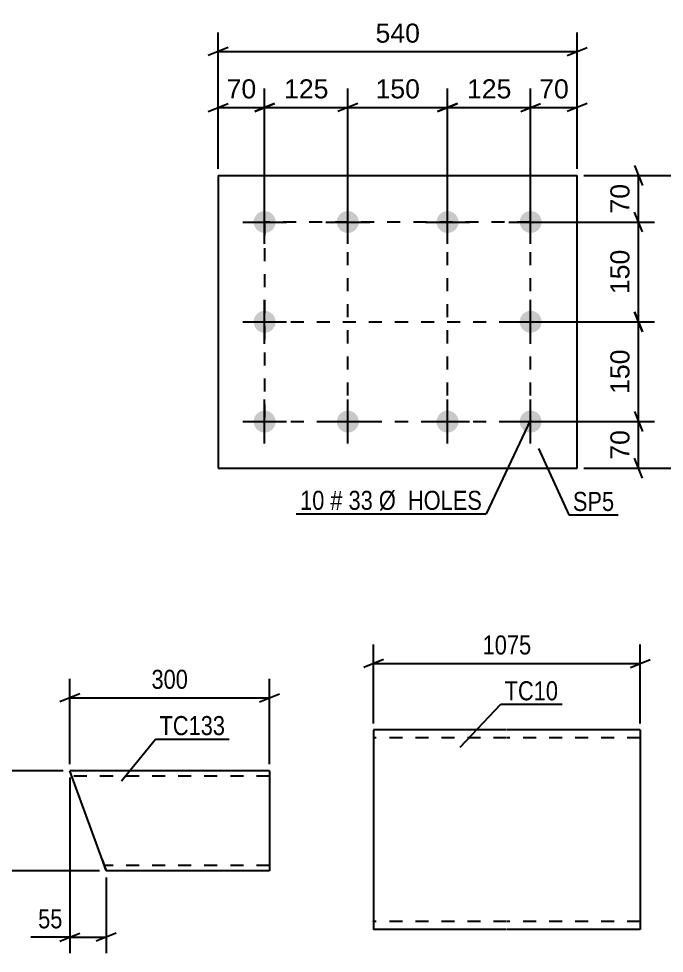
# Model space of a CAD drawing. Header units: millimetres. Extents: x 0 to 841, y 0 to 594.
# Drawn here: x 565.2 to 662.3, y 314.9 to 455.4 of the extents above; entities that cross this region are included whole.
import ezdxf

# ---------------------------------------------------------------- set-up
doc = ezdxf.new("R2010")
doc.units = ezdxf.units.MM
doc.linetypes.add('DXK_LINE_DOT2', pattern=[3.9198, 1.9599, -1.9599])
doc.styles.add('Arial', font='ARIAL.TTF', dxfattribs={"height": 0.2})
doc.styles.add('Arial Narrow', font='ARIALN.TTF', dxfattribs={"height": 0.2})

# ---------------------------------------------------------------- blocks, each defined once
blk = doc.blocks.new('Part-284856987-5260 - 5254')
at = {"color": 2, "linetype": 'Continuous'}
for p, q in [((602.92, 342.32), (572.92, 342.32)), ((577.8, 328.92), (572.92, 342.32)), ((602.92, 342.32), (602.92, 327.32)), ((577.8, 328.92), (578.38, 327.32)), ((602.92, 327.32), (578.38, 327.32))]:
    blk.add_line(p, q, dxfattribs=at)
at = {"color": 7, "linetype": 'DXK_LINE_DOT2'}
for p, q in [((602.92, 341.52), (573.21, 341.52)), ((578.34, 327.44), (577.8, 328.92)), ((578.09, 328.12), (578.07, 328.18)), ((602.92, 328.12), (578.09, 328.12)), ((602.92, 328.12), (602.92, 328.18))]:
    blk.add_line(p, q, dxfattribs=at)
blk = doc.blocks.new('Part-284856987-5549 - 5542')
at = {"color": 2, "linetype": 'Continuous'}
for p, q in [((638.59, 348.48), (618.59, 348.48)), ((618.59, 348.48), (618.59, 318.48)), ((658.69, 348.48), (638.69, 348.48)), ((658.69, 348.48), (658.69, 346.08)), ((658.69, 346.08), (658.69, 318.48)), ((638.59, 318.48), (618.59, 318.48)), ((658.69, 318.48), (638.69, 318.48))]:
    blk.add_line(p, q, dxfattribs=at)
at = {"color": 7, "linetype": 'DXK_LINE_DOT2'}
for p, q in [((638.59, 347.28), (618.59, 347.28)), ((658.69, 347.28), (638.69, 347.28)), ((658.69, 348.3), (658.69, 346.08)), ((618.59, 319.68), (618.59, 319.77)), ((638.59, 319.68), (618.59, 319.68)), ((658.69, 319.68), (638.69, 319.68)), ((658.69, 319.68), (658.69, 319.77))]:
    blk.add_line(p, q, dxfattribs=at)
blk = doc.blocks.new('Bolt-284856987-5763 - 5729')
at = {"linetype": 'Continuous'}
for points in [[(602.2, 426.48, -1), (602.2, 423.18, -1)], [(614.7, 426.48, -1), (614.7, 423.18, -1)], [(629.7, 426.48, -1), (629.7, 423.18, -1)], [(642.2, 426.48, -1), (642.2, 423.18, -1)], [(602.2, 411.48, -1), (602.2, 408.18, -1)], [(642.2, 411.48, -1), (642.2, 408.18, -1)], [(602.2, 396.48, -1), (602.2, 393.18, -1)], [(614.7, 396.48, -1), (614.7, 393.18, -1)], [(629.7, 396.48, -1), (629.7, 393.18, -1)], [(642.2, 396.48, -1), (642.2, 393.18, -1)]]:
    blk.add_hatch(color=1, dxfattribs=at).paths.add_polyline_path(points)
at = {"color": 1, "linetype": 'Continuous'}
for p, q in [((602.2, 421.53), (602.2, 428.13)), ((614.7, 421.53), (614.7, 428.13)), ((629.7, 421.53), (629.7, 428.13)), ((642.2, 421.53), (642.2, 428.13)), ((598.9, 424.83), (605.5, 424.83)), ((611.4, 424.83), (618, 424.83)), ((626.4, 424.83), (633, 424.83)), ((638.9, 424.83), (645.5, 424.83)), ((602.2, 406.53), (602.2, 413.13)), ((642.2, 406.53), (642.2, 413.13)), ((598.9, 409.83), (605.5, 409.83)), ((638.9, 409.83), (645.5, 409.83)), ((602.2, 391.53), (602.2, 398.13)), ((614.7, 391.53), (614.7, 398.13)), ((629.7, 391.53), (629.7, 398.13)), ((642.2, 391.53), (642.2, 398.13)), ((598.9, 394.83), (605.5, 394.83)), ((611.4, 394.83), (618, 394.83)), ((626.4, 394.83), (633, 394.83)), ((638.9, 394.83), (645.5, 394.83))]:
    blk.add_line(p, q, dxfattribs=at)
blk = doc.blocks.new('Part-284856987-5768 - 5729')
at = {"color": 2, "linetype": 'Continuous'}
for p, q in [((595.2, 431.83), (649.2, 431.83)), ((595.2, 431.83), (595.2, 387.83)), ((649.2, 387.83), (649.2, 431.83)), ((595.2, 387.83), (649.2, 387.83))]:
    blk.add_line(p, q, dxfattribs=at)
blk = doc.blocks.new('Rectangle-284856987-5864 - 5729')
at = {"color": 1, "linetype": 'DXK_LINE_DOT2'}
blk.add_lwpolyline([(602.2, 394.83), (642.2, 394.83), (642.2, 424.83), (602.2, 424.83), (602.2, 394.83)], close=True, dxfattribs=at)
blk = doc.blocks.new('Line-284856987-5857 - 5729')
at = {"color": 1, "linetype": 'DXK_LINE_DOT2'}
blk.add_line((614.7, 394.83), (614.7, 424.83), dxfattribs=at)
blk = doc.blocks.new('Line-284856987-5850 - 5729')
at = {"color": 1, "linetype": 'DXK_LINE_DOT2'}
blk.add_line((629.7, 394.83), (629.7, 424.83), dxfattribs=at)
blk = doc.blocks.new('Line-284856987-5843 - 5729')
at = {"color": 1, "linetype": 'DXK_LINE_DOT2'}
blk.add_line((602.2, 409.83), (642.2, 409.83), dxfattribs=at)
blk = doc.blocks.new('StraightDimension-284856987-5304 - 5254')
at = {"color": 7, "linetype": 'Continuous'}
for p, q in [((572.92, 343.32), (572.92, 356.17)), ((602.92, 343.32), (602.92, 356.17)), ((574.42, 353.92), (571.42, 352.72)), ((572.92, 353.32), (602.92, 353.32)), ((601.42, 352.72), (604.42, 353.92))]:
    blk.add_line(p, q, dxfattribs=at)
at = {"color": 0}
blk.add_wipeout([(591.27, 354.07), (591.27, 358.27), (584.58, 358.27), (584.58, 354.07)], dxfattribs=at)
at = {"color": 3, "style": 'Arial Narrow'}
blk.add_text('300', height=2.863, dxfattribs=at).set_placement((585.18, 354.67))
blk = doc.blocks.new('StraightDimension-284856987-5264 - 5254')
at = {"color": 7, "linetype": 'Continuous'}
for p, q in [((572.92, 341.32), (572.92, 314.92)), ((578.38, 326.32), (578.38, 314.92)), ((571.42, 316.72), (574.42, 317.92)), ((579.88, 317.92), (576.88, 316.72)), ((572.92, 317.32), (567.02, 317.32)), ((572.92, 317.32), (567.02, 317.32)), ((572.92, 317.32), (578.38, 317.32))]:
    blk.add_line(p, q, dxfattribs=at)
at = {"color": 0}
blk.add_wipeout([(572.4, 318.07), (572.4, 322.27), (567.54, 322.27), (567.54, 318.07)], dxfattribs=at)
at = {"color": 3, "style": 'Arial Narrow'}
blk.add_text('55', height=2.863, dxfattribs=at).set_placement((568.14, 318.67))
blk = doc.blocks.new('StraightDimension-284856987-5282 - 5254')
at = {"color": 7, "linetype": 'Continuous'}
for p, q in [((563.52, 340.82), (562.32, 343.82)), ((571.92, 342.32), (560.07, 342.32)), ((562.92, 327.32), (562.92, 342.32)), ((562.32, 328.82), (563.52, 325.82)), ((577.38, 327.32), (560.07, 327.32))]:
    blk.add_line(p, q, dxfattribs=at)
at = {"color": 0}
blk.add_wipeout([(562.17, 338.16), (557.97, 338.16), (557.97, 331.47), (562.17, 331.47)], dxfattribs=at)
at = {"color": 3, "style": 'Arial Narrow'}
blk.add_text('150', height=2.863, rotation=90.0002, dxfattribs=at).set_placement((561.57, 332.07))
blk = doc.blocks.new('StraightDimension-284856987-5552 - 5542')
at = {"color": 7, "linetype": 'Continuous'}
for p, q in [((618.59, 349.48), (618.59, 361.33)), ((658.69, 349.48), (658.69, 361.33)), ((620.09, 359.08), (617.09, 357.88)), ((618.59, 358.48), (658.69, 358.48)), ((657.19, 357.88), (660.19, 359.08))]:
    blk.add_line(p, q, dxfattribs=at)
at = {"color": 0}
blk.add_wipeout([(642.89, 359.23), (642.89, 363.43), (634.38, 363.43), (634.38, 359.23)], dxfattribs=at)
at = {"color": 3, "style": 'Arial Narrow'}
blk.add_text('1075', height=2.863, dxfattribs=at).set_placement((634.98, 359.83))
blk = doc.blocks.new('StraightDimension-284856987-14079 - 5729')
at = {"color": 7, "linetype": 'Continuous'}
for p, q in [((595.2, 432.83), (595.2, 444.91)), ((602.2, 425.83), (602.2, 444.91)), ((593.7, 441.46), (596.7, 442.66)), ((603.7, 442.66), (600.7, 441.46)), ((595.2, 442.06), (602.2, 442.06))]:
    blk.add_line(p, q, dxfattribs=at)
at = {"color": 0}
blk.add_wipeout([(601.53, 442.81), (601.53, 447.01), (595.88, 447.01), (595.88, 442.81)], dxfattribs=at)
at = {"color": 3, "style": 'Arial'}
blk.add_text('70', height=2.865, dxfattribs=at).set_placement((596.48, 443.41))
blk = doc.blocks.new('StraightDimension-284856987-14116 - 5729')
at = {"color": 7, "linetype": 'Continuous'}
for p, q in [((657.8, 396.33), (659, 393.33)), ((643.2, 394.83), (660.8, 394.83)), ((658.4, 387.83), (658.4, 394.83)), ((659, 386.33), (657.8, 389.33)), ((650.2, 387.83), (660.8, 387.83))]:
    blk.add_line(p, q, dxfattribs=at)
at = {"color": 0}
blk.add_wipeout([(657.65, 394.15), (653.45, 394.15), (653.45, 388.5), (657.65, 388.5)], dxfattribs=at)
at = {"color": 3, "style": 'Arial'}
blk.add_text('70', height=2.865, rotation=90.0002, dxfattribs=at).set_placement((657.05, 389.1))
blk = doc.blocks.new('StraightDimension-284856987-17325 - 5729')
at = {"color": 7, "linetype": 'Continuous'}
for p, q in [((629.7, 425.83), (629.7, 444.91)), ((642.2, 425.83), (642.2, 444.91)), ((631.2, 442.66), (628.2, 441.46)), ((640.7, 441.46), (643.7, 442.66)), ((629.7, 442.06), (642.2, 442.06))]:
    blk.add_line(p, q, dxfattribs=at)
at = {"color": 0}
blk.add_wipeout([(639.89, 442.81), (639.89, 447.01), (632.02, 447.01), (632.02, 442.81)], dxfattribs=at)
at = {"color": 3, "style": 'Arial'}
blk.add_text('125', height=2.865, dxfattribs=at).set_placement((632.62, 443.41))
blk = doc.blocks.new('StraightDimension-284856987-5808 - 5729')
at = {"color": 7, "linetype": 'Continuous'}
for p, q in [((670.87, 430.33), (669.67, 433.33)), ((650.2, 431.83), (672.67, 431.83)), ((670.27, 387.83), (670.27, 431.83)), ((669.67, 389.33), (670.87, 386.33)), ((650.2, 387.83), (672.67, 387.83))]:
    blk.add_line(p, q, dxfattribs=at)
at = {"color": 0}
blk.add_wipeout([(669.52, 413.17), (665.32, 413.17), (665.32, 406.48), (669.52, 406.48)], dxfattribs=at)
at = {"color": 3, "style": 'Arial Narrow'}
blk.add_text('440', height=2.863, rotation=90.0002, dxfattribs=at).set_placement((668.92, 407.08))
blk = doc.blocks.new('StraightDimension-284856987-14075 - 5729')
at = {"color": 7, "linetype": 'Continuous'}
for p, q in [((642.2, 425.83), (642.2, 444.91)), ((649.2, 432.83), (649.2, 444.91)), ((640.7, 441.46), (643.7, 442.66)), ((650.7, 442.66), (647.7, 441.46)), ((642.2, 442.06), (649.2, 442.06))]:
    blk.add_line(p, q, dxfattribs=at)
at = {"color": 0}
blk.add_wipeout([(648.53, 442.81), (648.53, 447.01), (642.88, 447.01), (642.88, 442.81)], dxfattribs=at)
at = {"color": 3, "style": 'Arial'}
blk.add_text('70', height=2.865, dxfattribs=at).set_placement((643.48, 443.41))
blk = doc.blocks.new('StraightDimension-284856987-14102 - 5729')
at = {"color": 7, "linetype": 'Continuous'}
for p, q in [((595.2, 432.83), (595.2, 453.29)), ((649.2, 432.83), (649.2, 453.29)), ((596.7, 451.04), (593.7, 449.84)), ((647.7, 449.84), (650.7, 451.04)), ((595.2, 450.44), (649.2, 450.44))]:
    blk.add_line(p, q, dxfattribs=at)
at = {"color": 0}
blk.add_wipeout([(626.14, 451.19), (626.14, 455.39), (618.27, 455.39), (618.27, 451.19)], dxfattribs=at)
at = {"color": 3, "style": 'Arial'}
blk.add_text('540', height=2.865, dxfattribs=at).set_placement((618.87, 451.79))
blk = doc.blocks.new('StraightDimension-284856987-14113 - 5729')
at = {"color": 7, "linetype": 'Continuous'}
for p, q in [((657.8, 433.33), (659, 430.33)), ((650.2, 431.83), (660.8, 431.83)), ((658.4, 424.83), (658.4, 431.83)), ((659, 423.33), (657.8, 426.33)), ((643.2, 424.83), (660.8, 424.83))]:
    blk.add_line(p, q, dxfattribs=at)
at = {"color": 0}
blk.add_wipeout([(657.65, 431.15), (653.45, 431.15), (653.45, 425.5), (657.65, 425.5)], dxfattribs=at)
at = {"color": 3, "style": 'Arial'}
blk.add_text('70', height=2.865, rotation=90.0002, dxfattribs=at).set_placement((657.05, 426.1))
blk = doc.blocks.new('StraightDimension-284856987-17321 - 5729')
at = {"color": 7, "linetype": 'Continuous'}
for p, q in [((602.2, 425.83), (602.2, 444.91)), ((614.7, 425.83), (614.7, 444.91)), ((600.7, 441.46), (603.7, 442.66)), ((616.2, 442.66), (613.2, 441.46)), ((602.2, 442.06), (614.7, 442.06))]:
    blk.add_line(p, q, dxfattribs=at)
at = {"color": 0}
blk.add_wipeout([(612.39, 442.81), (612.39, 447.01), (604.52, 447.01), (604.52, 442.81)], dxfattribs=at)
at = {"color": 3, "style": 'Arial'}
blk.add_text('125', height=2.865, dxfattribs=at).set_placement((605.12, 443.41))
blk = doc.blocks.new('StraightDimension-284856987-17323 - 5729')
at = {"color": 7, "linetype": 'Continuous'}
for p, q in [((614.7, 425.83), (614.7, 444.91)), ((629.7, 425.83), (629.7, 444.91)), ((616.2, 442.66), (613.2, 441.46)), ((628.2, 441.46), (631.2, 442.66)), ((614.7, 442.06), (629.7, 442.06))]:
    blk.add_line(p, q, dxfattribs=at)
at = {"color": 0}
blk.add_wipeout([(626.14, 442.81), (626.14, 447.01), (618.27, 447.01), (618.27, 442.81)], dxfattribs=at)
at = {"color": 3, "style": 'Arial'}
blk.add_text('150', height=2.865, dxfattribs=at).set_placement((618.87, 443.41))
blk = doc.blocks.new('StraightDimension-284856987-17345 - 5729')
at = {"color": 7, "linetype": 'Continuous'}
for p, q in [((659, 408.33), (657.8, 411.33)), ((643.2, 409.83), (660.8, 409.83)), ((658.4, 394.83), (658.4, 409.83)), ((657.8, 396.33), (659, 393.33)), ((643.2, 394.83), (660.8, 394.83))]:
    blk.add_line(p, q, dxfattribs=at)
at = {"color": 0}
blk.add_wipeout([(657.65, 406.26), (653.45, 406.26), (653.45, 398.39), (657.65, 398.39)], dxfattribs=at)
at = {"color": 3, "style": 'Arial'}
blk.add_text('150', height=2.865, rotation=90.0002, dxfattribs=at).set_placement((657.05, 398.99))
blk = doc.blocks.new('StraightDimension-284856987-17347 - 5729')
at = {"color": 7, "linetype": 'Continuous'}
for p, q in [((659, 423.33), (657.8, 426.33)), ((643.2, 424.83), (660.8, 424.83)), ((658.4, 409.83), (658.4, 424.83)), ((657.8, 411.33), (659, 408.33)), ((643.2, 409.83), (660.8, 409.83))]:
    blk.add_line(p, q, dxfattribs=at)
at = {"color": 0}
blk.add_wipeout([(657.65, 421.26), (653.45, 421.26), (653.45, 413.39), (657.65, 413.39)], dxfattribs=at)
at = {"color": 3, "style": 'Arial'}
blk.add_text('150', height=2.865, rotation=90.0002, dxfattribs=at).set_placement((657.05, 413.99))
blk = doc.blocks.new('Mark-284856987-5256 - 5254')
at = {"color": 0}
blk.add_wipeout([(596.25, 347.71), (596.25, 350.71), (586.39, 350.71), (586.39, 347.71)], dxfattribs=at)
blk.add_wipeout([(596.25, 347.71), (596.25, 350.71), (586.39, 350.71), (586.39, 347.71)], dxfattribs=at)
at = {"color": 30, "linetype": 'Continuous'}
for p, q in [((580.65, 340.85), (585.79, 347.11)), ((585.79, 347.11), (596.85, 347.11))]:
    blk.add_line(p, q, dxfattribs=at)
at = {"color": 3, "style": 'Arial Narrow'}
blk.add_text('TC133', height=2.863, dxfattribs=at).set_placement((586.39, 347.71))
blk = doc.blocks.new('Mark-284856987-5545 - 5542')
at = {"color": 0}
blk.add_wipeout([(646.33, 352.94), (646.33, 355.94), (638.29, 355.94), (638.29, 352.94)], dxfattribs=at)
blk.add_wipeout([(646.33, 352.94), (646.33, 355.94), (638.29, 355.94), (638.29, 352.94)], dxfattribs=at)
at = {"color": 30, "linetype": 'Continuous'}
for p, q in [((631.59, 345.89), (637.69, 352.34)), ((637.69, 352.34), (646.93, 352.34))]:
    blk.add_line(p, q, dxfattribs=at)
at = {"color": 3, "style": 'Arial Narrow'}
blk.add_text('TC10', height=2.863, dxfattribs=at).set_placement((638.29, 352.94))
blk = doc.blocks.new('Mark-284856987-5759 - 5729')
at = {"color": 0}
for points in [[(611.18, 381.57), (611.18, 384.57), (607.53, 384.57), (607.53, 381.57)], [(613.91, 381.57), (613.91, 384.57), (612.08, 384.57), (612.08, 381.57)], [(618.47, 381.57), (618.47, 384.57), (614.81, 384.57), (614.81, 381.57)], [(634.89, 381.57), (634.89, 384.57), (619.37, 384.57), (619.37, 381.57)]]:
    blk.add_wipeout(points, dxfattribs=at)
for points in [[(611.18, 381.57), (611.18, 384.57), (607.53, 384.57), (607.53, 381.57)], [(613.91, 381.57), (613.91, 384.57), (612.08, 384.57), (612.08, 381.57)], [(618.47, 381.57), (618.47, 384.57), (614.81, 384.57), (614.81, 381.57)], [(634.89, 381.57), (634.89, 384.57), (619.37, 384.57), (619.37, 381.57)]]:
    blk.add_wipeout(points, dxfattribs=at)
at = {"color": 7, "linetype": 'Continuous'}
for p in [(642.15, 395.12), (606.93, 380.97)]:
    blk.add_line(p, (635.49, 380.97), dxfattribs=at)
at = {"color": 3, "style": 'Arial Narrow'}
for s, height, p in [('10', 2.863, (607.53, 381.57)), ('#', 2.86, (612.08, 381.57)), ('33', 2.863, (614.81, 381.57)), ('Ø  HOLES', 2.863, (619.37, 381.57))]:
    blk.add_text(s, height=height, dxfattribs=at).set_placement(p)
blk = doc.blocks.new('Mark-284856987-5764 - 5729')
at = {"color": 0}
blk.add_wipeout([(654.76, 381.4), (654.76, 384.4), (648.55, 384.4), (648.55, 381.4)], dxfattribs=at)
blk.add_wipeout([(654.76, 381.4), (654.76, 384.4), (648.55, 384.4), (648.55, 381.4)], dxfattribs=at)
at = {"color": 30, "linetype": 'Continuous'}
for p, q in [((643.37, 390.8), (647.95, 380.8)), ((647.95, 380.8), (655.36, 380.8))]:
    blk.add_line(p, q, dxfattribs=at)
at = {"color": 3, "style": 'Arial Narrow'}
blk.add_text('SP5', height=2.863, dxfattribs=at).set_placement((648.55, 381.4))

msp = doc.modelspace()

# ---------------------------------------------------------------- block references
for name in ['Part-284856987-5768 - 5729', 'Bolt-284856987-5763 - 5729', 'Rectangle-284856987-5864 - 5729', 'Line-284856987-5857 - 5729', 'Line-284856987-5850 - 5729', 'Line-284856987-5843 - 5729', 'StraightDimension-284856987-5552 - 5542', 'StraightDimension-284856987-5304 - 5254', 'Part-284856987-5549 - 5542', 'Part-284856987-5260 - 5254']:
    msp.add_blockref(name, (0, 0))

# ---------------------------------------------------------------- next in the draw order: block references
for name in ['StraightDimension-284856987-14079 - 5729', 'StraightDimension-284856987-17325 - 5729', 'StraightDimension-284856987-14116 - 5729', 'Mark-284856987-5759 - 5729', 'Mark-284856987-5545 - 5542', 'Mark-284856987-5256 - 5254', 'StraightDimension-284856987-5264 - 5254']:
    msp.add_blockref(name, (0, 0))

# ---------------------------------------------------------------- next in the draw order: block references
for name in ['StraightDimension-284856987-5808 - 5729', 'StraightDimension-284856987-5282 - 5254']:
    msp.add_blockref(name, (0, 0))

# ---------------------------------------------------------------- next in the draw order: block references
for name in ['StraightDimension-284856987-14075 - 5729', 'StraightDimension-284856987-17345 - 5729', 'Mark-284856987-5764 - 5729']:
    msp.add_blockref(name, (0, 0))

# ---------------------------------------------------------------- next in the draw order: block references
msp.add_blockref('StraightDimension-284856987-14102 - 5729', (0, 0))

# ---------------------------------------------------------------- next in the draw order: block references
for name in ['StraightDimension-284856987-17321 - 5729', 'StraightDimension-284856987-14113 - 5729']:
    msp.add_blockref(name, (0, 0))

# ---------------------------------------------------------------- next in the draw order: block references
for name in ['StraightDimension-284856987-17323 - 5729', 'StraightDimension-284856987-17347 - 5729']:
    msp.add_blockref(name, (0, 0))

doc.saveas('drawing.dxf')
